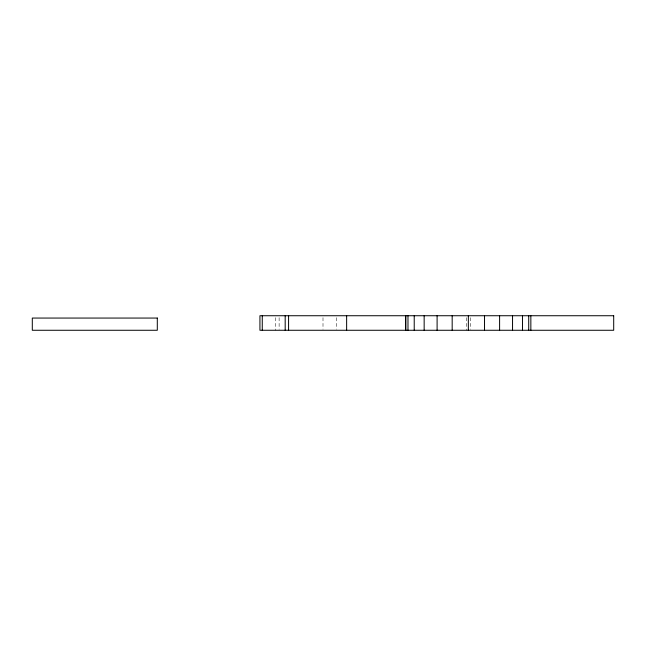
<?xml version="1.0" encoding="UTF-8"?>
<svg xmlns="http://www.w3.org/2000/svg" width="646" height="646" viewBox="0 0 646 646"><rect width="100%" height="100%" fill="white"/><g stroke="black" fill="none" stroke-linecap="round" stroke-linejoin="round"><path stroke-width="0.48" stroke-dasharray="3.23 2.42" d="M470.272 317.671L470.272 329.298M466.428 317.671L466.428 330.267M336.744 317.671L336.744 329.298M323 317.671L323 329.298M279.12 317.671L279.12 329.298M275.632 317.671L275.632 330.267"/><path stroke-width="0.97" d="M530.851 315.733L530.851 330.267M528.719 315.733L528.719 330.267M522.477 315.733L522.477 330.267M512.544 315.733L512.544 330.267M499.6 315.733L499.6 330.267M484.524 315.733L484.524 330.267M468.35 315.733L468.35 330.267M452.176 315.733L452.176 330.267M437.1 315.733L437.1 330.267M424.156 315.733L424.156 330.267M414.223 315.733L414.223 330.267M407.981 315.733L407.981 330.267M405.85 315.733L405.85 330.267M405.559 315.733L405.559 330.267M346.636 315.733L346.636 330.267M288.576 315.733L288.576 330.267M285.185 315.733L285.185 330.267M262.268 315.733L262.268 330.267M613.7 315.733L259.934 315.733L259.934 330.267L613.7 330.267L613.7 315.733M157.301 318.058L32.3 318.058L32.3 330.267L157.301 330.267L157.301 318.058"/></g></svg>
